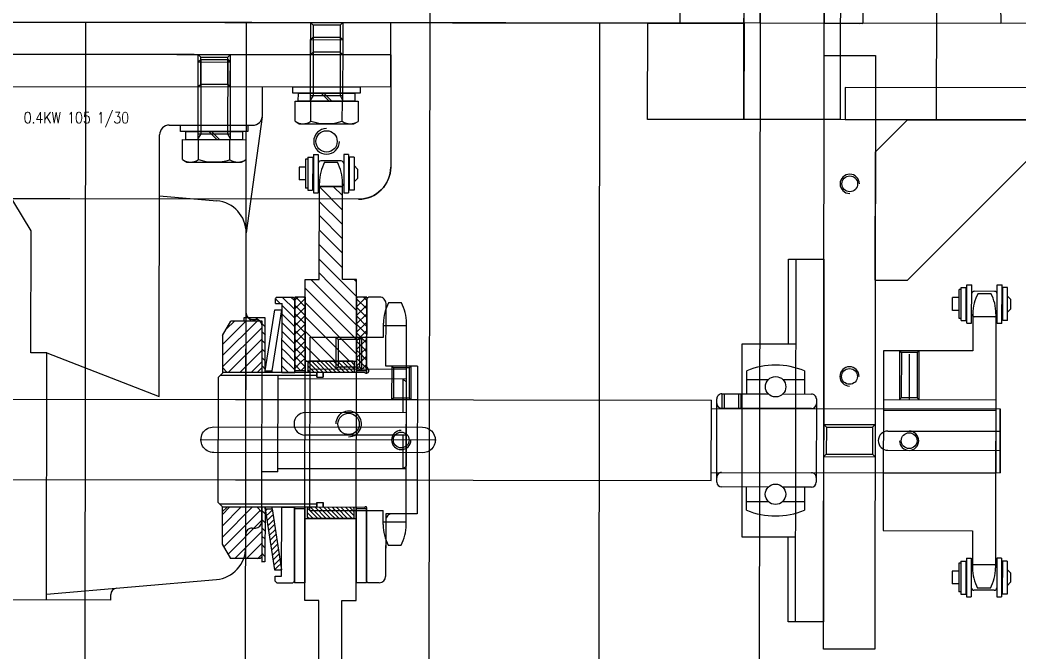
# Model space of a CAD drawing. Header units: millimetres. Extents: x 9 to 403, y 12 to 283.
# Drawn here: x 69.1473 to 69.4585, y 241.3038 to 241.5008 of the extents above; entities that cross this region are included whole.
import ezdxf
from ezdxf.enums import TextEntityAlignment as Align

# ---------------------------------------------------------------- set-up
doc = ezdxf.new("R2010")
doc.units = ezdxf.units.MM
doc.linetypes.add('SITE_20200109$0$CENTER', pattern=[10.16, 6.35, -1.27, 1.27, -1.27])
doc.layers.add('SITE_20200109$0$22', color=40, linetype='Continuous')
doc.styles.add('SITE_20200109$0$ISOCP', font='simple', dxfattribs={"bigfont": 'KORfast'})
pattern_1 = [(45, (0, 0), (-1.3258252, 1.3258252), [15, 15]), (135, (0, 0), (-1.3258252, -1.3258252), [15, 15])]
pattern_2 = [(45, (0, 0), (-0.6735192, 0.6735192), [7.62, 7.62])]
pattern_3 = [(45, (0, 0), (-1.3258252, 1.3258252), [15, 15])]
pattern_4 = [(315, (0, 0), (1.767767, 1.767767), [20, 20])]

# ---------------------------------------------------------------- blocks, each defined once
blk = doc.blocks.new('SITE_20200109$0$A$C3D8971C')
at = {"linetype": 'Continuous'}
h = blk.add_hatch(dxfattribs=at)
h.set_pattern_fill('ANSI31', color=9, scale=20, angle=270, style=0)
h.set_pattern_definition(pattern_4)
h.paths.add_polyline_path([(-471.5, -805.5), (-472, -805), (-472, -795.8), (-467.5, -793.2), (-457.5, -793.2), (-456, -794.7), (-456, -804), (-457.5, -805.5)])
h = blk.add_hatch(dxfattribs=at)
h.set_pattern_fill('ANSI31', color=9, scale=20, angle=270, style=0)
h.set_pattern_definition(pattern_4)
h.paths.add_polyline_path([(-412.5, -805.5), (-414, -804), (-414, -794.7), (-412.5, -793.2), (-402.5, -793.2), (-398, -795.8), (-398, -805), (-398.5, -805.5)])
h = blk.add_hatch(dxfattribs=at)
h.set_pattern_fill('ANSI31', color=9, scale=15, style=0)
h.set_pattern_definition(pattern_3)
h.paths.add_polyline_path([(-414, -806.5), (-414, -805.5), (-398, -805.5), (-398, -799.86), (-397, -799.86), (-397, -806.5)])
h = blk.add_hatch(dxfattribs=at)
h.set_pattern_fill('ANSI31', color=9, scale=15, style=0)
h.set_pattern_definition(pattern_3)
h.paths.add_polyline_path([(-456, -805.5), (-456, -806.5), (-473, -806.5), (-473, -805.5)])
h = blk.add_hatch(dxfattribs=at)
h.set_pattern_fill('ANSI31', color=9, scale=10, angle=270, style=0)
h.set_pattern_definition([(315, (0, 0), (0.8838835, 0.8838835), [10, 10])])
h.paths.add_polyline_path([(-475.5, -811.7), (-475.5, -809.47), (-456.5, -806.53), (-456.5, -808.7)])
h = blk.add_hatch(dxfattribs=at)
h.set_pattern_fill('ANSI31', color=9, scale=15.24, angle=180, style=0)
h.set_pattern_definition([(225, (0, 0), (1.3470384, -1.3470384), [15.24, 15.24])])
h.paths.add_polyline_path([(-414, -815.7), (-414, -811.7), (-392.5, -811.7), (-392.5, -809.7), (-391, -809.7), (-390.5, -810.2), (-390.5, -815.2), (-391, -815.7)])
h = blk.add_hatch(dxfattribs=at)
h.set_pattern_fill('ANSI37', color=9, scale=15, style=0)
h.set_pattern_definition(pattern_1)
h.paths.add_polyline_path([(-390.5, -815.7), (-390.5, -818.9), (-413.5, -818.9), (-413.5, -815.7)])
h = blk.add_hatch(dxfattribs=at)
h.set_pattern_fill('ANSI31', color=9, scale=7.62, style=0)
h.set_pattern_definition(pattern_2)
h.paths.add_polyline_path([(-459.5, -820.04), (-459.2, -819.74), (-456.3, -819.74), (-456, -820.04), (-456, -833.94), (-456.3, -834.24), (-459.2, -834.24), (-459.5, -833.94)])
h = blk.add_hatch(dxfattribs=at)
h.set_pattern_fill('ANSI31', color=9, scale=7.62, style=0)
h.set_pattern_definition(pattern_2)
h.paths.add_polyline_path([(-410.5, -833.94), (-410.8, -834.24), (-413.7, -834.24), (-414, -833.94), (-414, -820.04), (-413.7, -819.74), (-410.8, -819.74), (-410.5, -820.04)])
h = blk.add_hatch(dxfattribs=at)
h.set_pattern_fill('ANSI31', color=9, scale=25.4, style=0)
h.set_pattern_definition([(45, (0, 0), (-2.245064, 2.245064), [25.4, 25.4])])
h.paths.add_polyline_path([(-410.5, -818.9), (-410.5, -834.9), (-385, -834.9), (-385, -830.5), (-356.01, -830.5), (-356.01, -823.3), (-385, -823.3), (-385, -818.9)])
h = blk.add_hatch(dxfattribs=at)
h.set_pattern_fill('ANSI37', color=9, scale=15, style=0)
h.set_pattern_definition(pattern_1)
h.paths.add_polyline_path([(-390.5, -834.9), (-390.5, -838.1), (-413.5, -838.1), (-413.5, -834.9)])
at = {"color": 9, "linetype": 'Continuous'}
for p, q in [((-305, -960.5), (-305, -220.5)), ((-447.5, -235.5), (-447.5, -945.5)), ((-422.5, -235.5), (-422.5, -945.5)), ((-305, -245.5), (-305, -935.5)), ((-325, -645.5), (-325, -845.5)), ((-325, -645.5), (-325, -845.5)), ((-315, -645.5), (-315, -845.5)), ((-315, -845.5), (-315, -645.5)), ((-315, -645.5), (-315, -845.5)), ((-305, -845.5), (-305, -645.5)), ((-305, -845.5), (-305, -645.5)), ((-360, -835.5), (-360, -655.5)), ((-325, -685.5), (-325, -805.5)), ((-370, -733.5), (-337, -713.5)), ((-485, -758.5), (-485, -717.5)), ((-408, -733.5), (-370, -733.5)), ((-408, -738.5), (-408, -733.5)), ((-485, -738.5), (-408, -738.5)), ((-483.15, -738.5), (-478.52, -791.37)), ((-408, -738.5), (-421.6, -773.5)), ((-705, -750.5), (-305, -750.5)), ((-485, -758.5), (-483.23, -758.5)), ((-421.6, -773.5), (-340, -773.5)), ((-358.99, -773.5), (-360.55, -791.37)), ((-337, -776.5), (-337, -802.5)), ((-347.74, -780.68), (-348.5, -782)), ((-347.74, -780.68), (-341.5, -780.68)), ((-341.5, -780.68), (-341.5, -800.32)), ((-339, -801), (-339, -780)), ((-339, -780), (-337, -780)), ((-337, -780), (-337, -801)), ((-348.5, -782), (-348.5, -799)), ((-341.5, -799.3), (-341.5, -781.7)), ((-341.5, -781.7), (-339, -781.7)), ((-339, -781.7), (-339, -799.3)), ((-347.74, -785.59), (-341.5, -785.59)), ((-341.5, -785.5), (-317.31, -785.5)), ((-339.69, -786.31), (-341.1, -785.5)), ((-339.69, -785.5), (-339.69, -795.5)), ((-316.5, -786.31), (-339.69, -786.31)), ((-325, -785.5), (-324.19, -786.31)), ((-325, -785.5), (-315, -785.5)), ((-324.19, -786.31), (-324.19, -794.69)), ((-324.19, -786.31), (-315.81, -786.31)), ((-317.31, -785.5), (-317.31, -795.5)), ((-317.31, -785.5), (-316.5, -786.31)), ((-316.5, -786.31), (-316.5, -794.69)), ((-315.81, -786.31), (-315, -785.5)), ((-315.81, -786.31), (-315.81, -794.69)), ((-339, -788.83), (-341.5, -791.33)), ((-339, -789.67), (-341.5, -792.17)), ((-467.5, -793.2), (-472, -795.8)), ((-456, -793.2), (-467.5, -793.2)), ((-457.5, -793.2), (-456, -794.7)), ((-456, -793.4), (-454.5, -791.9)), ((-456, -822.6), (-456, -793.4)), ((-454.5, -791.9), (-415.5, -791.9)), ((-447.5, -853.4), (-447.5, -791.91)), ((-422.5, -853.9), (-422.5, -791.91)), ((-414, -793.4), (-415.5, -791.9)), ((-412.5, -793.2), (-414, -794.7)), ((-402.5, -793.2), (-414, -793.2)), ((-414, -837.47), (-414, -793.4)), ((-402.5, -793.2), (-398, -795.8)), ((-472, -805), (-472, -795.8)), ((-456, -804), (-456, -794.7)), ((-414, -804), (-414, -794.7)), ((-398, -805.48), (-398, -795.8)), ((-347.74, -795.41), (-341.5, -795.41)), ((-317.31, -795.5), (-341.5, -795.5)), ((-339.69, -794.69), (-341.1, -795.5)), ((-316.5, -794.69), (-339.69, -794.69)), ((-325, -795.5), (-324.19, -794.69)), ((-325, -795.5), (-315, -795.5)), ((-324.19, -794.69), (-315.81, -794.69)), ((-316.5, -794.69), (-317.31, -795.5)), ((-315.81, -794.69), (-315, -795.5)), ((-348.5, -799), (-347.74, -800.32)), ((-339, -799.3), (-341.5, -799.3)), ((-705, -800.5), (-305, -800.5)), ((-468.56, -800.5), (-370.52, -800.5)), ((-462.5, -802.5), (-462.5, -803.5)), ((-397, -799.86), (-398, -799.86)), ((-397.5, -802.5), (-397.5, -803.5)), ((-397, -806.5), (-397, -799.86)), ((-334.41, -805.47), (-370.52, -800.5)), ((-341.5, -800.32), (-347.74, -800.32)), ((-337, -801), (-339, -801)), ((-473, -806.5), (-473, -805.5)), ((-456, -805.5), (-473, -805.5)), ((-472, -805), (-471.5, -805.5)), ((-456, -805.5), (-471.5, -805.5)), ((-460.5, -805.5), (-399.5, -805.5)), ((-457.5, -805.5), (-456, -804)), ((-445, -810.5), (-445, -805.5)), ((-415, -810.5), (-415, -805.5)), ((-412.5, -805.5), (-414, -804)), ((-414, -805.5), (-398, -805.5)), ((-334, -805.5), (-325, -805.5)), ((-456.5, -806.53), (-475.5, -809.47)), ((-456.5, -808.7), (-475.5, -811.7)), ((-456, -806.5), (-473, -806.5)), ((-456.5, -806.5), (-456.5, -808.7)), ((-456.5, -806.5), (-456, -806.5)), ((-456.5, -808.7), (-456, -808.7)), ((-414, -806.5), (-413.5, -806.5)), ((-414, -806.5), (-397, -806.5)), ((-414, -808.7), (-413.5, -808.7)), ((-413.5, -806.5), (-413.5, -808.7)), ((-413.5, -806.53), (-394.5, -809.47)), ((-413.5, -808.7), (-394.5, -811.7)), ((-479, -809.7), (-479.5, -810.2)), ((-479.5, -810.2), (-479.5, -815.2)), ((-479, -809.7), (-477.5, -809.7)), ((-477.5, -809.7), (-477.5, -811.7)), ((-477.5, -811.7), (-456, -811.7)), ((-475.5, -809.47), (-475.5, -811.7)), ((-456, -811.7), (-456, -815.7)), ((-445, -810.5), (-415, -810.5)), ((-444, -849.5), (-444, -810.5)), ((-416, -849.5), (-416, -810.5)), ((-414, -811.7), (-414, -815.7)), ((-414, -811.7), (-392.5, -811.7)), ((-394.5, -809.47), (-394.5, -811.7)), ((-392.5, -809.7), (-391, -809.7)), ((-392.5, -809.7), (-392.5, -811.7)), ((-390.5, -810.2), (-391, -809.7)), ((-390.5, -810.2), (-390.5, -815.2)), ((-479.5, -815.2), (-479, -815.7)), ((-390.5, -815.2), (-391, -815.7)), ((-327, -836), (-327, -815)), ((-327, -815), (-325, -815)), ((-325, -815), (-325, -836)), ((-479.5, -818.9), (-479.5, -815.7)), ((-456, -815.7), (-479.5, -815.7)), ((-479, -815.7), (-456, -815.7)), ((-456.5, -818.9), (-456.5, -815.7)), ((-414, -815.7), (-391, -815.7)), ((-390.5, -815.7), (-414, -815.7)), ((-413.5, -818.9), (-413.5, -815.7)), ((-390.5, -818.9), (-390.5, -815.7)), ((-354.03, -819), (-354.03, -816.95)), ((-350.06, -816.95), (-354.03, -816.95)), ((-350.06, -819), (-350.06, -816.95)), ((-335.74, -815.68), (-336.5, -817)), ((-336.5, -817), (-336.5, -834)), ((-335.74, -815.68), (-329.5, -815.68)), ((-329.5, -815.68), (-329.5, -835.32)), ((-329.5, -834.3), (-329.5, -816.7)), ((-329.5, -816.7), (-327, -816.7)), ((-327, -816.7), (-327, -834.3)), ((-485, -823.3), (-485, -818.9)), ((-485, -818.9), (-385, -818.9)), ((-456, -818.9), (-479.5, -818.9)), ((-459.5, -818.9), (-459.5, -834.9)), ((-459.5, -820.04), (-459.2, -819.74)), ((-459.5, -833.94), (-459.5, -820.04)), ((-459.2, -819.74), (-456.3, -819.74)), ((-457, -820.5), (-403, -820.5)), ((-457, -820.5), (-457, -843.3)), ((-456, -820.04), (-456.3, -819.74)), ((-456, -833.94), (-456, -820.04)), ((-444, -850.5), (-444, -820.5)), ((-433.5, -850.5), (-433.5, -819)), ((-426.5, -850.5), (-426.5, -819)), ((-416, -850.5), (-416, -820.5)), ((-390.5, -818.9), (-414, -818.9)), ((-414, -820.04), (-413.7, -819.74)), ((-410.8, -819.74), (-414, -819.74)), ((-414, -833.94), (-414, -820.04)), ((-413, -850.5), (-413, -820.5)), ((-410.5, -820.04), (-410.8, -819.74)), ((-410.5, -818.9), (-410.5, -834.9)), ((-410.5, -833.94), (-410.5, -820.04)), ((-403, -820.5), (-403, -843.3)), ((-385, -818.9), (-385, -823.3)), ((-346.04, -821.42), (-358.05, -821.42)), ((-358.05, -821.42), (-358.05, -822.92)), ((-357.2, -819.7), (-357.2, -821.2)), ((-346.9, -819.7), (-357.2, -819.7)), ((-346.9, -821.2), (-357.2, -821.2)), ((-356.55, -819.7), (-356.55, -819)), ((-347.55, -819), (-356.55, -819)), ((-354.03, -821.42), (-354.03, -821.2)), ((-350.06, -821.42), (-350.06, -821.2)), ((-347.55, -819.7), (-347.55, -819)), ((-346.9, -819.7), (-346.9, -821.2)), ((-346.04, -821.42), (-346.04, -822.92)), ((-335.74, -820.59), (-329.5, -820.59)), ((-329.5, -820.5), (-310.31, -820.5)), ((-327.69, -821.31), (-329.1, -820.5)), ((-327.69, -820.5), (-327.69, -830.5)), ((-309.5, -821.31), (-327.69, -821.31)), ((-314.19, -821.31), (-315, -820.5)), ((-305, -820.5), (-315, -820.5)), ((-314.19, -821.31), (-315, -820.5)), ((-305, -820.5), (-315, -820.5)), ((-314.19, -829.69), (-314.19, -821.31)), ((-305.81, -821.31), (-314.19, -821.31)), ((-314.19, -829.69), (-314.19, -821.31)), ((-305.81, -821.31), (-314.19, -821.31)), ((-310.31, -820.5), (-310.31, -830.5)), ((-310.31, -820.5), (-309.5, -821.31)), ((-309.5, -821.31), (-309.5, -829.69)), ((-305, -820.5), (-305.81, -821.31)), ((-305, -820.5), (-305.81, -821.31)), ((-305.81, -829.69), (-305.81, -821.31)), ((-305.81, -829.69), (-305.81, -821.31)), ((-515.12, -823.3), (-485, -823.3)), ((-454.5, -822.6), (-456, -822.6)), ((-456, -822.6), (-454.5, -822.6)), ((-454.5, -824.6), (-456, -824.6)), ((-456, -824.6), (-454.5, -824.6)), ((-456, -837.47), (-456, -824.6)), ((-454.5, -822.6), (-454.5, -824.6)), ((-414, -822.6), (-415.5, -822.6)), ((-415.5, -822.6), (-414, -822.6)), ((-415.5, -822.6), (-415.5, -824.6)), ((-414, -824.6), (-415.5, -824.6)), ((-415.5, -824.6), (-414, -824.6)), ((-385, -823.3), (-354.88, -823.3)), ((-346.04, -822.92), (-358.05, -822.92)), ((-356.01, -823.3), (-356.01, -830.5)), ((-356.01, -830.07), (-356.01, -823.72)), ((-348.09, -830.07), (-348.09, -823.72)), ((-327, -823.83), (-329.5, -826.33)), ((-348.48, -824.91), (-348.48, -828.89)), ((-327, -824.67), (-329.5, -827.17)), ((-515.12, -830.5), (-485, -830.5)), ((-485, -830.5), (-485, -834.9)), ((-412.32, -829.18), (-413, -828.5)), ((-403, -828.5), (-413, -828.5)), ((-412.32, -835.82), (-412.32, -829.18)), ((-403.68, -829.18), (-412.32, -829.18)), ((-403, -828.5), (-403.68, -829.18)), ((-403.68, -835.82), (-403.68, -829.18)), ((-385, -834.9), (-385, -830.5)), ((-385, -830.5), (-354.88, -830.5)), ((-346.04, -830.87), (-358.05, -830.87)), ((-358.05, -830.87), (-358.05, -832.37)), ((-346.04, -832.37), (-346.04, -830.87)), ((-335.74, -830.41), (-329.5, -830.41)), ((-310.31, -830.5), (-329.5, -830.5)), ((-327.69, -829.69), (-329.1, -830.5)), ((-309.5, -829.69), (-327.69, -829.69)), ((-314.19, -829.69), (-315, -830.5)), ((-314.19, -829.69), (-315, -830.5)), ((-305, -830.5), (-315, -830.5)), ((-305, -830.5), (-315, -830.5)), ((-305.81, -829.69), (-314.19, -829.69)), ((-305.81, -829.69), (-314.19, -829.69)), ((-309.5, -829.69), (-310.31, -830.5)), ((-305, -830.5), (-305.81, -829.69)), ((-305, -830.5), (-305.81, -829.69)), ((-459.5, -833.94), (-459.2, -834.24)), ((-456, -833.94), (-456.3, -834.24)), ((-414, -833.94), (-413.7, -834.24)), ((-410.5, -833.94), (-410.8, -834.24)), ((-346.04, -832.37), (-358.05, -832.37)), ((-357.2, -834.1), (-357.2, -832.6)), ((-346.9, -832.6), (-357.2, -832.6)), ((-354.03, -832.6), (-354.03, -832.37)), ((-350.06, -832.6), (-350.06, -832.37)), ((-346.9, -834.1), (-346.9, -832.6)), ((-336.5, -834), (-335.74, -835.32)), ((-485, -834.9), (-385, -834.9)), ((-479.5, -838.1), (-479.5, -834.9)), ((-456, -834.9), (-479.5, -834.9)), ((-459.2, -834.24), (-456.3, -834.24)), ((-456.5, -838.1), (-456.5, -834.9)), ((-410.8, -834.24), (-414, -834.24)), ((-390.5, -834.9), (-414, -834.9)), ((-413.5, -838.1), (-413.5, -834.9)), ((-412.32, -835.82), (-413, -836.5)), ((-403, -836.5), (-413, -836.5)), ((-403.68, -835.82), (-412.32, -835.82)), ((-403, -836.5), (-403.68, -835.82)), ((-390.5, -838.1), (-390.5, -834.9)), ((-346.9, -834.1), (-357.2, -834.1)), ((-353.51, -835.15), (-354.56, -834.1)), ((-350.59, -835.15), (-353.51, -835.15)), ((-349.54, -834.1), (-350.59, -835.15)), ((-329.5, -835.32), (-335.74, -835.32)), ((-327, -834.3), (-329.5, -834.3)), ((-325, -836), (-327, -836)), ((-479.5, -838.6), (-479, -838.1)), ((-479.5, -838.6), (-479, -838.1)), ((-456, -838.1), (-479.5, -838.1)), ((-479.5, -842.1), (-479.5, -838.6)), ((-479.5, -842.1), (-479.5, -838.6)), ((-479, -838.1), (-456, -838.1)), ((-479, -838.1), (-455.81, -838.1)), ((-414.19, -838.1), (-391, -838.1)), ((-390.5, -838.1), (-414, -838.1)), ((-412.2, -838.1), (-413.41, -838.8)), ((-390.5, -838.6), (-391, -838.1)), ((-390.5, -842.1), (-390.5, -838.6)), ((-461.38, -843.3), (-457, -843.3)), ((-460.59, -850.5), (-460.59, -843.3)), ((-403, -843.3), (-398.62, -843.3)), ((-399.41, -850.5), (-399.41, -843.3)), ((-458, -844.1), (-477.5, -844.1)), ((-460, -844.1), (-477.5, -844.1)), ((-467.78, -844.91), (-467.78, -848.89)), ((-458, -853.9), (-458, -844.1)), ((-458, -851.9), (-458, -846.1)), ((-421.96, -846.44), (-422.5, -845.9)), ((-412, -845.9), (-422.5, -845.9)), ((-421.96, -851.36), (-421.96, -846.44)), ((-412.54, -846.44), (-421.96, -846.44)), ((-412, -845.9), (-412.54, -846.44)), ((-412.54, -851.36), (-412.54, -846.44)), ((-412, -853.9), (-412, -844.1)), ((-412, -844.1), (-392.5, -844.1)), ((-412, -846.4), (-411.99, -846.4)), ((-392.22, -848.89), (-392.22, -844.91)), ((-325, -845.5), (-350, -845.5)), ((-325, -845.5), (-315, -845.5)), ((-315, -845.5), (-305, -845.5)), ((-315, -845.5), (-305, -845.5)), ((-444, -849.5), (-443, -850.5)), ((-444, -849.5), (-433.5, -849.5)), ((-426.5, -849.5), (-416, -849.5)), ((-417, -850.5), (-416, -849.5)), ((-461.38, -850.5), (-398.62, -850.5)), ((-443, -850.5), (-417, -850.5)), ((-421.96, -851.36), (-422.5, -851.9)), ((-412, -851.9), (-422.5, -851.9)), ((-412.54, -851.36), (-421.96, -851.36)), ((-412, -851.9), (-412.54, -851.36)), ((-447.5, -853.9), (-458, -853.9)), ((-412, -853.9), (-447.5, -853.9)), ((-305, -910.5), (-705, -910.5)), ((-145, -935.5), (-305, -935.5)), ((-447.5, -945.5), (-422.5, -945.5)), ((-445, -945.5), (-445, -1035.5)), ((-425, -945.5), (-425, -1035.5)), ((-449.5, -963.25), (-449.5, -948.7)), ((-448, -947.2), (-422, -947.2)), ((-445, -948.7), (-445, -976.7)), ((-420.5, -948.7), (-425, -948.7)), ((-425, -976.7), (-425, -948.7)), ((-420.5, -948.7), (-420.5, -963.25)), ((-420.5, -949.45), (-425, -949.45)), ((-405, -955), (-465, -955)), ((-465, -955), (-465, -969.5)), ((-420.5, -953.95), (-425, -953.95)), ((-420.5, -954.7), (-425, -954.7)), ((-405, -969.5), (-405, -955)), ((-456.71, -956.5), (-449.5, -956.5)), ((-454, -956.5), (-454, -963.25)), ((-420.5, -956.5), (-413.29, -956.5)), ((-416, -956.5), (-416, -963.25)), ((-305, -960.5), (-705, -960.5)), ((-255, -960.5), (-305, -960.5)), ((-454, -967.75), (-454, -974.5)), ((-449.5, -976.7), (-449.5, -967.75)), ((-420.5, -967.75), (-420.5, -976.7)), ((-416, -967.75), (-416, -974.5)), ((-491.5, -980.5), (-491.5, -969.5)), ((-491.5, -969.5), (-465, -969.5)), ((-465, -969.5), (-465, -971.7)), ((-405, -971.7), (-405, -969.5)), ((-405, -969.5), (-378.5, -969.5)), ((-378.5, -969.5), (-378.5, -980.5)), ((-378.5, -971.7), (-491.5, -971.7)), ((-449.5, -974.5), (-456.71, -974.5)), ((-413.29, -974.5), (-420.5, -974.5)), ((-422, -978.2), (-448, -978.2)), ((-500, -980.5), (-315, -980.5)), ((-500, -996.5), (-500, -980.5)), ((-378.5, -980.5), (-491.5, -980.5)), ((-440, -980.5), (-439.19, -981.31)), ((-440, -980.5), (-440, -996.5)), ((-430.81, -981.31), (-439.19, -981.31)), ((-439.19, -981.31), (-439.19, -995.69)), ((-430, -980.5), (-430.81, -981.31)), ((-430.81, -981.31), (-430.81, -995.69)), ((-430, -980.5), (-430, -996.5)), ((-335, -1055.5), (-335, -980.5)), ((-335, -980.5), (2145, -980.5)), ((-315, -980.5), (-315, -996.5)), ((-305, -980.5), (-305, -992.5)), ((1935, -980.5), (-305, -980.5)), ((-305, -981.5), (-305, -991.5)), ((-325, -987), (-335, -987)), ((-335, -987), (-335, -1055)), ((-325, -1055), (-325, -987)), ((1935, -992.5), (-305, -992.5)), ((-439.19, -995.69), (-440, -996.5)), ((-430.81, -995.69), (-439.19, -995.69)), ((-430.81, -995.69), (-430, -996.5)), ((-315, -996.5), (-500, -996.5)), ((-385, -996.5), (-385, -1006.5)), ((-385, -996.5), (-345, -996.5)), ((-345, -996.5), (-335, -1006.5)), ((-407, -999.1), (-463, -999.1)), ((-463, -999.1), (-463, -1026.9)), ((-445, -999.1), (-445, -1034.1)), ((-438, -1000.5), (-438, -1035.5)), ((-432, -1000.5), (-432, -1035.5)), ((-425.46, -999.1), (-425.46, -1034.1)), ((-422.2, -999.1), (-422.2, -1034.1)), ((-407, -1026.9), (-407, -999.1)), ((-421.66, -1004.64), (-422.2, -1004.1)), ((-421.66, -1009.56), (-421.66, -1004.64)), ((-407.54, -1004.64), (-421.66, -1004.64)), ((-407, -1004.1), (-407.54, -1004.64)), ((-407.54, -1009.56), (-407.54, -1004.64)), ((-385, -1006.5), (-345, -1046.5)), ((-335, -1006.5), (-335, -1046.5)), ((-421.66, -1009.56), (-422.2, -1010.1)), ((-407.54, -1009.56), (-421.66, -1009.56)), ((-407, -1010.1), (-407.54, -1009.56)), ((-335, -1015.5), (2145, -1015.5)), ((-479.59, -1022.6), (-479.59, -1020.55)), ((-475.62, -1020.55), (-479.59, -1020.55)), ((-475.62, -1022.6), (-475.62, -1020.55)), ((-394.38, -1022.6), (-394.38, -1020.55)), ((-394.38, -1020.55), (-390.41, -1020.55)), ((-390.41, -1022.6), (-390.41, -1020.55)), ((-482.76, -1023.3), (-482.76, -1024.8)), ((-472.46, -1023.3), (-482.76, -1023.3)), ((-482.11, -1023.3), (-482.11, -1022.6)), ((-473.11, -1022.6), (-482.11, -1022.6)), ((-473.11, -1023.3), (-473.11, -1022.6)), ((-472.46, -1023.3), (-472.46, -1024.8)), ((-397.54, -1023.3), (-387.24, -1023.3)), ((-397.54, -1023.3), (-397.54, -1024.8)), ((-396.89, -1022.6), (-387.89, -1022.6)), ((-396.89, -1023.3), (-396.89, -1022.6)), ((-387.89, -1023.3), (-387.89, -1022.6)), ((-387.24, -1023.3), (-387.24, -1024.8)), ((-471.6, -1025.02), (-483.61, -1025.02)), ((-483.61, -1025.02), (-483.61, -1026.52)), ((-471.6, -1026.52), (-483.61, -1026.52)), ((-472.46, -1024.8), (-482.76, -1024.8)), ((-479.59, -1025.02), (-479.59, -1024.8)), ((-475.62, -1025.02), (-475.62, -1024.8)), ((-463, -1026.9), (-474.54, -1026.9)), ((-473.63, -1034.1), (-473.63, -1026.9)), ((-471.6, -1025.02), (-471.6, -1026.52)), ((-395.46, -1026.9), (-407, -1026.9)), ((-398.4, -1025.02), (-398.4, -1026.52)), ((-398.4, -1025.02), (-386.39, -1025.02)), ((-398.4, -1026.52), (-386.39, -1026.52)), ((-397.54, -1024.8), (-387.24, -1024.8)), ((-396.36, -1034.1), (-396.36, -1026.9)), ((-394.38, -1025.02), (-394.38, -1024.8)), ((-390.41, -1025.02), (-390.41, -1024.8)), ((-386.39, -1025.02), (-386.39, -1026.52)), ((-481.57, -1033.67), (-481.57, -1027.32)), ((-480.94, -1032.49), (-480.94, -1028.51)), ((-473.65, -1033.67), (-473.65, -1027.32)), ((-396.35, -1033.67), (-396.35, -1027.32)), ((-389.06, -1028.51), (-389.06, -1032.49)), ((-388.43, -1033.67), (-388.43, -1027.32)), ((-471.6, -1034.47), (-483.61, -1034.47)), ((-483.61, -1034.47), (-483.61, -1035.97)), ((-471.6, -1035.97), (-483.61, -1035.97)), ((-482.76, -1037.7), (-482.76, -1036.2)), ((-472.46, -1036.2), (-482.76, -1036.2)), ((-479.59, -1036.2), (-479.59, -1035.97)), ((-475.62, -1036.2), (-475.62, -1035.97)), ((-395.46, -1034.1), (-474.54, -1034.1)), ((-472.46, -1037.7), (-472.46, -1036.2)), ((-471.6, -1035.97), (-471.6, -1034.47)), ((-425, -1034.1), (-445, -1034.1)), ((-445, -1035.5), (-425, -1035.5)), ((-425, -1035.5), (-445, -1035.5)), ((-398.4, -1035.97), (-398.4, -1034.47)), ((-398.4, -1034.47), (-386.39, -1034.47)), ((-398.4, -1035.97), (-386.39, -1035.97)), ((-397.54, -1036.2), (-387.24, -1036.2)), ((-397.54, -1037.7), (-397.54, -1036.2)), ((-394.38, -1036.2), (-394.38, -1035.97)), ((-390.41, -1036.2), (-390.41, -1035.97)), ((-387.24, -1037.7), (-387.24, -1036.2)), ((-386.39, -1034.47), (-386.39, -1035.97)), ((-472.46, -1037.7), (-482.76, -1037.7)), ((-479.07, -1038.75), (-480.12, -1037.7)), ((-476.15, -1038.75), (-479.07, -1038.75)), ((-475.1, -1037.7), (-476.15, -1038.75)), ((-397.54, -1037.7), (-387.24, -1037.7)), ((-394.9, -1037.7), (-393.85, -1038.75)), ((-393.85, -1038.75), (-390.93, -1038.75)), ((-390.93, -1038.75), (-389.88, -1037.7))]:
    blk.add_line(p, q, dxfattribs=at)
at = {"color": 9, "linetype": 'SITE_20200109$0$CENTER', "ltscale": 0.5}
blk.add_line((-435, -859.8), (-435, -786.63), dxfattribs=at)
at = {"color": 9, "linetype": 'Continuous', "ltscale": 0.2}
for p, q in [((-455.05, -822.6), (-455.05, -792.45)), ((-447.5, -853.9), (-447.5, -791.9)), ((-414.95, -822.6), (-414.95, -792.45))]:
    blk.add_line(p, q, dxfattribs=at)
at = {"color": 9, "linetype": 'ByBlock'}
for p, q in [((-305, -1085.5), (-305, -960.5)), ((-305, -960.5), (-155, -960.5))]:
    blk.add_line(p, q, dxfattribs=at)
at = {"color": 9, "linetype": 'Continuous', "ltscale": 0.3}
for p, q in [((-407, -1004.1), (-422.2, -1004.1)), ((-407, -1010.1), (-422.2, -1010.1))]:
    blk.add_line(p, q, dxfattribs=at)
at = {"color": 9, "linetype": 'SITE_20200109$0$CENTER'}
blk.add_line((-408, -1007.1), (-422.21, -1007.1), dxfattribs=at)
at = {"color": 9, "linetype": 'Continuous'}
for points in [[(-360, -835.5), (-360, -655.5, -0.414214), (-350, -645.5), (-315, -645.5), (-315, -845.5), (-350, -845.5, -0.414214)], [(-360, -835.5), (-360, -655.5, -0.414214), (-350, -645.5), (-315, -645.5), (-315, -845.5), (-350, -845.5, -0.414214)], [(-292.8, -976.13), (-297.6, -1030.94, -0.388875), (-302.58, -1035.5), (-305, -1035.5), (-305, -960.5), (-155, -960.5), (-155, -1035.5), (-157.42, -1035.5, -0.388875), (-162.4, -1030.94), (-167.2, -976.13, 0.388875), (-177.16, -967), (-282.84, -967, 0.388875)]]:
    blk.add_lwpolyline(points, format="xyb", close=True, dxfattribs=at)
blk.add_lwpolyline([(-431, -790.5), (-431, -855.5, -1), (-439, -855.5), (-439, -790.5, -1), (-431, -790.5, -1)], format="xyb", dxfattribs=at)
for points in [[(-335, -925.5), (-305, -925.5), (-305, -955.5), (-335, -955.5)], [(-305, -935.5), (-305, -955.5), (-145, -955.5), (-145, -935.5)], [(-335, -955.5), (-145, -955.5), (-145, -985.5), (-335, -985.5)]]:
    blk.add_lwpolyline(points, close=True, dxfattribs=at)
for centre, radius in [((-342, -825.5), 3.32), ((-342, -825.5), 3.32), ((-430, -832.5), 3.32), ((-435, -848.9), 2.46), ((-451.75, -965.5), 3.18), ((-418.25, -965.5), 3.18), ((-415, -988.5), 2.46), ((-355, -988.5), 2.46), ((-435, -1007.1), 2.46)]:
    blk.add_circle(centre, radius, dxfattribs=at)
for centre, radius, start, end in [((-483.23, -760.5), 2, 5, 90), ((-340, -776.5), 3, 0, 90), ((-344.16, -783.14), 4.34, 145.591, 214.409), ((-331.46, -790.5), 17, 163.2199, 196.7801), ((-468.56, -790.5), 10, 185, 270), ((-370.52, -790.5), 10, 270, 355), ((-344.16, -797.86), 4.34, 145.591, 214.409), ((-464.5, -802.5), 2, 0, 90), ((-395.5, -802.5), 2, 90, 180), ((-334, -802.5), 3, 180, 270), ((-460.5, -803.5), 2, 180, 270), ((-399.5, -803.5), 2, 270, 0), ((-430, -819), 3.5, 0, 180), ((-332.16, -818.14), 4.34, 145.591, 214.409), ((-342, -825.5), 4, 0, 270), ((-342, -825.5), 4, 0, 270), ((-319.46, -825.5), 17, 163.2199, 196.7801), ((-355.19, -823.72), 0.8, 90, 180), ((-354.88, -836.8), 13.5, 61.7009, 90), ((-348.9, -823.72), 0.8, 360, 90), ((-430, -832.5), 4, 180, 90), ((-355.21, -830.07), 0.8, 180, 270), ((-354.88, -817), 13.5, 270, 298.2991), ((-348.89, -830.07), 0.8, 270, 0), ((-332.16, -832.86), 4.34, 145.591, 214.409), ((-350, -835.5), 10, 180, 270), ((-456.6, -838), 0.8, 352.8192, 41.4096), ((-413.4, -838), 0.8, 138.5904, 269.121), ((-477.5, -842.1), 2, 180, 270), ((-477.5, -842.1), 2, 180, 270), ((-461.38, -856.8), 13.5, 90, 118.2991), ((-398.62, -856.8), 13.5, 61.7009, 90), ((-392.5, -842.1), 2, 270, 0), ((-460, -846.1), 2, 0, 90), ((-435, -848.9), 3, 0, 270), ((-461.38, -837), 13.5, 241.7009, 270), ((-398.62, -837), 13.5, 270, 298.2991), ((-448, -948.7), 1.5, 90, 180), ((-446.5, -948.7), 1.5, 0, 90), ((-423.5, -948.7), 1.5, 90, 180), ((-422, -948.7), 1.5, 0, 90), ((-435, -965.5), 23.5, 157.4817, 202.5183), ((-435, -965.5), 23.5, 337.4817, 22.5183), ((-448, -976.7), 1.5, 180, 270), ((-446.5, -976.7), 1.5, 270, 0), ((-423.5, -976.7), 1.5, 180, 270), ((-422, -976.7), 1.5, 270, 0), ((-415, -988.5), 3, 270, 180), ((-355, -988.5), 3, 270, 180), ((-435, -1000.5), 3, 0, 180), ((-480.75, -1027.32), 0.8, 90, 180), ((-474.54, -1040.4), 13.5, 90, 118.2991), ((-474.46, -1027.32), 0.8, 360, 90), ((-395.54, -1027.32), 0.8, 90, 180), ((-395.46, -1040.4), 13.5, 61.7009, 90), ((-389.25, -1027.32), 0.8, 0, 90), ((-474.54, -1020.6), 13.5, 241.7009, 270), ((-395.46, -1020.6), 13.5, 270, 298.2991), ((-480.77, -1033.67), 0.8, 180, 270), ((-474.45, -1033.67), 0.8, 270, 0), ((-395.55, -1033.67), 0.8, 180, 270), ((-389.23, -1033.67), 0.8, 270, 0)]:
    blk.add_arc(centre, radius, start, end, dxfattribs=at)
at = {"color": 9, "linetype": 'Continuous', "ltscale": 0.3}
blk.add_arc((-435, -1007.1), 3, 90, 0, dxfattribs=at)
at = {"color": 9, "linetype": 'Continuous', "style": 'SITE_20200109$0$ISOCP', "width": 0.818182}
blk.add_text('0.4KW 105 1/30', height=3.4788, rotation=270, dxfattribs=at).set_placement((-334.72, -747.58), align=Align.MIDDLE_CENTER)
blk = doc.blocks.new('AUDIT_I_200528142514-0')
at = {"layer": 'SITE_20200109$0$22', "color": 8, "rotation": 89.92133469272197}
blk.add_blockref('SITE_20200109$0$A$C3D8971C', (248392.59, 243549.64), dxfattribs=at)

msp = doc.modelspace()

# ---------------------------------------------------------------- linework, layer by layer
at = {"color": 8}
msp.add_line((69.27833, 243.97796, -0.00232), (69.27448, 241.17796, -0.00232), dxfattribs=at)

# ---------------------------------------------------------------- block references
at = {"linetype": 'Continuous', "xscale": 0.001000002026557922, "yscale": 0.001000002026557922, "zscale": 0.001000002026557922}
msp.add_blockref('AUDIT_I_200528142514-0', (-179.97536, -1.74407), dxfattribs=at)

doc.saveas('drawing.dxf')
